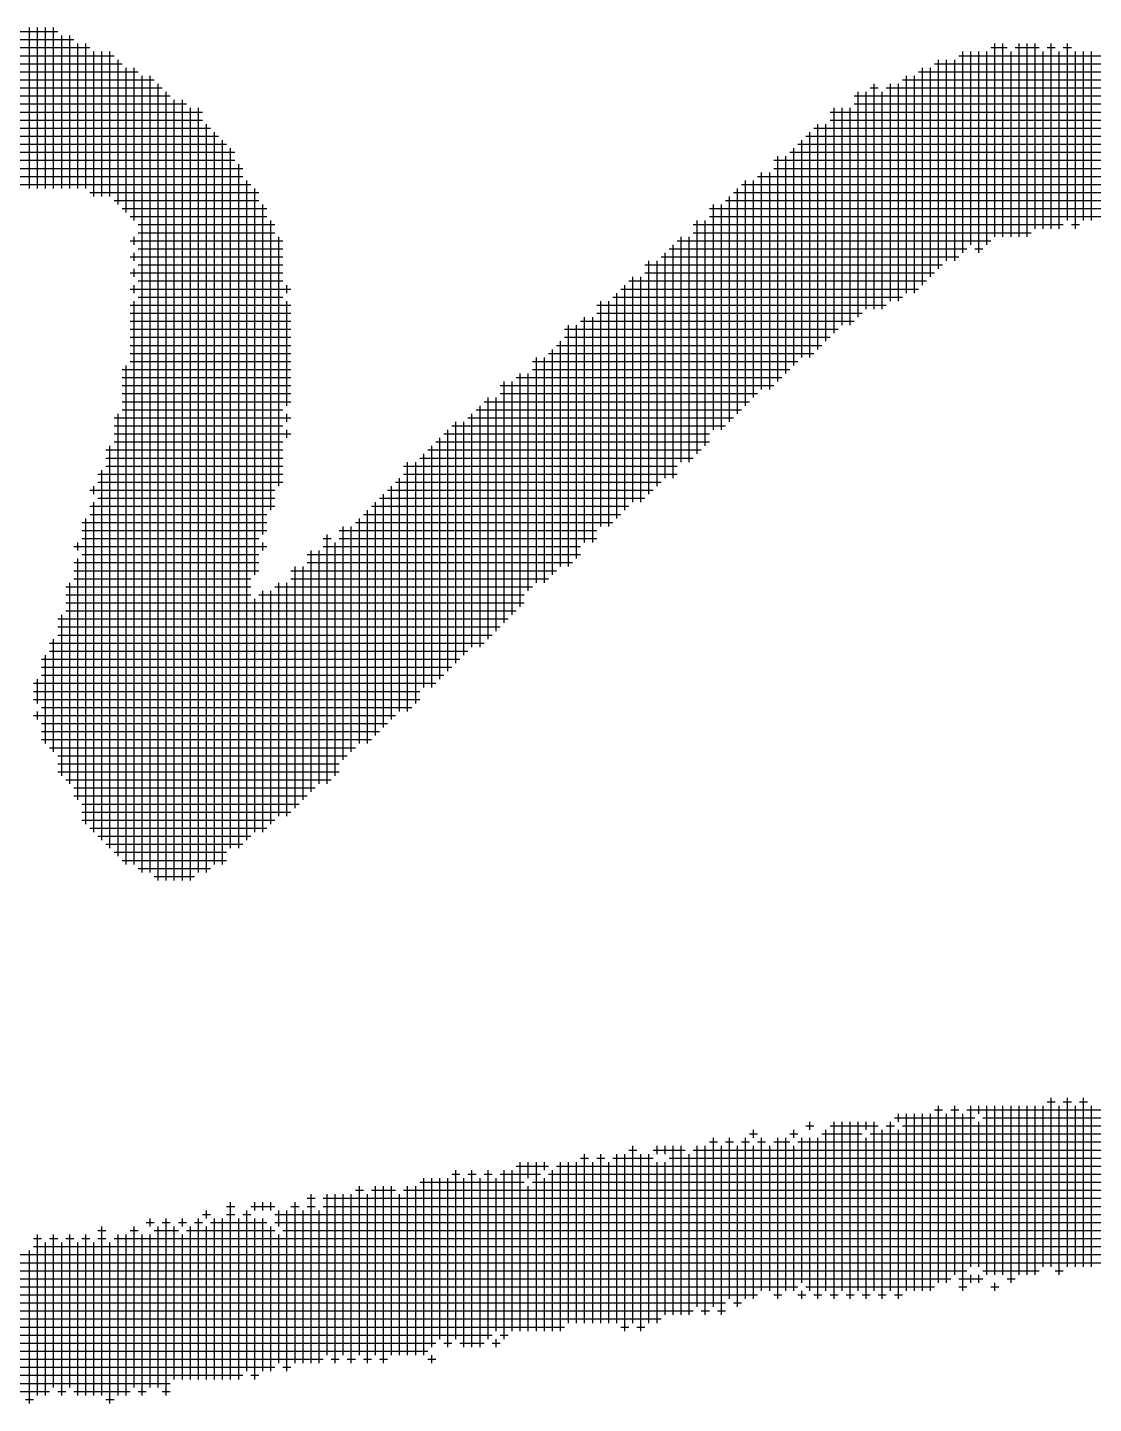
# Model space of a CAD drawing. Header units: feet. Extents: x 0 to 504600, y 0 to 356400.
# Drawn here: x 319613 to 320364, y 16818 to 17787 of the extents above; entities that cross this region are included whole.
import ezdxf

# ---------------------------------------------------------------- set-up
doc = ezdxf.new("R2010")
doc.units = ezdxf.units.FT
doc.header["$LTSCALE"] = 600
doc.header["$MEASUREMENT"] = 0
doc.layers.add('CX-COMM', color=3, linetype='CONTINUOUS')

msp = doc.modelspace()

# ---------------------------------------------------------------- linework, layer by layer
at = {"layer": 'CX-COMM'}
for p, q in [((319548.82, 17784.28, 14725.57), (319633.87, 17784.28, 14725.57)), ((319614.02, 17673.72, 14725.57), (319614.02, 17787.12, 14725.57)), ((319619.69, 17673.72, 14725.57), (319619.69, 17787.12, 14725.57)), ((319625.36, 17673.72, 14725.57), (319625.36, 17787.12, 14725.57)), ((319631.03, 17673.72, 14725.57), (319631.03, 17787.12, 14725.57)), ((319480.78, 17772.94, 14725.57), (319656.55, 17772.94, 14725.57)), ((319503.46, 17778.61, 14725.57), (319645.21, 17778.61, 14725.57)), ((319636.7, 17673.72, 14725.57), (319636.7, 17781.45, 14725.57)), ((319642.37, 17673.72, 14725.57), (319642.37, 17781.45, 14725.57)), ((319648.04, 17673.72, 14725.57), (319648.04, 17775.78, 14725.57)), ((319653.71, 17673.72, 14725.57), (319653.71, 17775.78, 14725.57)), ((320291.59, 17772.94, 14725.57), (320302.93, 17772.94, 14725.57)), ((320294.42, 17639.7, 14725.57), (320294.42, 17775.78, 14725.57)), ((320300.09, 17639.7, 14725.57), (320300.09, 17775.78, 14725.57)), ((320308.6, 17772.94, 14725.57), (320325.61, 17772.94, 14725.57)), ((320311.43, 17639.7, 14725.57), (320311.43, 17775.78, 14725.57)), ((320317.1, 17639.7, 14725.57), (320317.1, 17775.78, 14725.57)), ((320322.77, 17645.37, 14725.57), (320322.77, 17775.78, 14725.57)), ((320331.28, 17772.94, 14725.57), (320336.95, 17772.94, 14725.57)), ((320334.11, 17645.37, 14725.57), (320334.11, 17775.78, 14725.57)), ((320342.62, 17772.94, 14725.57), (320348.29, 17772.94, 14725.57)), ((320345.45, 17651.04, 14725.57), (320345.45, 17775.78, 14725.57)), ((319463.77, 17767.27, 14725.57), (319673.56, 17767.27, 14725.57)), ((319659.38, 17668.05, 14725.57), (319659.38, 17770.11, 14725.57)), ((319665.05, 17668.05, 14725.57), (319665.05, 17770.11, 14725.57)), ((319670.72, 17668.05, 14725.57), (319670.72, 17770.11, 14725.57)), ((319676.39, 17662.38, 14725.57), (319676.39, 17764.44, 14725.57)), ((320254.73, 17617.02, 14725.57), (320254.73, 17764.44, 14725.57)), ((320260.4, 17622.69, 14725.57), (320260.4, 17764.44, 14725.57)), ((320266.07, 17622.69, 14725.57), (320266.07, 17764.44, 14725.57)), ((320268.91, 17767.27, 14725.57), (320382.31, 17767.27, 14725.57)), ((320271.74, 17628.36, 14725.57), (320271.74, 17770.11, 14725.57)), ((320277.41, 17634.03, 14725.57), (320277.41, 17770.11, 14725.57)), ((320283.08, 17628.36, 14725.57), (320283.08, 17770.11, 14725.57)), ((320288.75, 17634.03, 14725.57), (320288.75, 17770.11, 14725.57)), ((320305.76, 17639.7, 14725.57), (320305.76, 17770.11, 14725.57)), ((320328.44, 17645.37, 14725.57), (320328.44, 17770.11, 14725.57)), ((320339.78, 17645.37, 14725.57), (320339.78, 17770.11, 14725.57)), ((320351.12, 17645.37, 14725.57), (320351.12, 17770.11, 14725.57)), ((320356.79, 17651.04, 14725.57), (320356.79, 17770.11, 14725.57)), ((320362.46, 17651.04, 14725.57), (320362.46, 17770.11, 14725.57)), ((319424.08, 17755.93, 14725.57), (319690.57, 17755.93, 14725.57)), ((319435.42, 17761.6, 14725.57), (319679.23, 17761.6, 14725.57)), ((319682.06, 17656.71, 14725.57), (319682.06, 17758.77, 14725.57)), ((319687.73, 17651.04, 14725.57), (319687.73, 17758.77, 14725.57)), ((319693.4, 17191.77, 14725.57), (319693.4, 17753.1, 14725.57)), ((319699.07, 17191.77, 14725.57), (319699.07, 17753.1, 14725.57)), ((320232.05, 17600.01, 14725.57), (320232.05, 17753.1, 14725.57)), ((320237.72, 17600.01, 14725.57), (320237.72, 17753.1, 14725.57)), ((320240.56, 17755.93, 14725.57), (320404.99, 17755.93, 14725.57)), ((320243.39, 17605.68, 14725.57), (320243.39, 17758.77, 14725.57)), ((320249.06, 17611.35, 14725.57), (320249.06, 17758.77, 14725.57)), ((320251.9, 17761.6, 14725.57), (320393.65, 17761.6, 14725.57)), ((319401.4, 17744.59, 14725.57), (319707.58, 17744.59, 14725.57)), ((319412.74, 17750.26, 14725.57), (319701.91, 17750.26, 14725.57)), ((319704.74, 17186.1, 14725.57), (319704.74, 17747.43, 14725.57)), ((320206.54, 17744.59, 14725.57), (320212.21, 17744.59, 14725.57)), ((320209.37, 17588.67, 14725.57), (320209.37, 17747.43, 14725.57)), ((320217.88, 17744.59, 14725.57), (320433.34, 17744.59, 14725.57)), ((320220.71, 17594.34, 14725.57), (320220.71, 17747.43, 14725.57)), ((320226.38, 17594.34, 14725.57), (320226.38, 17747.43, 14725.57)), ((320229.22, 17750.26, 14725.57), (320422, 17750.26, 14725.57)), ((319390.06, 17738.92, 14725.57), (319713.25, 17738.92, 14725.57)), ((319710.41, 17186.1, 14725.57), (319710.41, 17741.76, 14725.57)), ((319716.08, 17186.1, 14725.57), (319716.08, 17736.09, 14725.57)), ((319721.75, 17186.1, 14725.57), (319721.75, 17736.09, 14725.57)), ((320195.2, 17738.92, 14725.57), (320439.01, 17738.92, 14725.57)), ((320198.03, 17583, 14725.57), (320198.03, 17741.76, 14725.57)), ((320203.7, 17588.67, 14725.57), (320203.7, 17741.76, 14725.57)), ((320215.04, 17588.67, 14725.57), (320215.04, 17741.76, 14725.57)), ((319367.38, 17727.58, 14725.57), (319735.93, 17727.58, 14725.57)), ((319378.72, 17733.25, 14725.57), (319724.59, 17733.25, 14725.57)), ((319727.42, 17186.1, 14725.57), (319727.42, 17730.42, 14725.57)), ((319733.09, 17191.77, 14725.57), (319733.09, 17730.42, 14725.57)), ((320178.19, 17727.58, 14725.57), (320461.69, 17727.58, 14725.57)), ((320181.02, 17571.66, 14725.57), (320181.02, 17730.42, 14725.57)), ((320186.69, 17577.33, 14725.57), (320186.69, 17730.42, 14725.57)), ((320192.36, 17577.33, 14725.57), (320192.36, 17730.42, 14725.57)), ((320195.2, 17733.25, 14725.57), (320450.35, 17733.25, 14725.57)), ((319344.7, 17716.24, 14725.57), (319741.6, 17716.24, 14725.57)), ((319356.04, 17721.91, 14725.57), (319735.93, 17721.91, 14725.57)), ((319738.76, 17191.77, 14725.57), (319738.76, 17719.08, 14725.57)), ((320166.85, 17716.24, 14725.57), (320473.03, 17716.24, 14725.57)), ((320169.68, 17560.32, 14725.57), (320169.68, 17719.08, 14725.57)), ((320175.35, 17565.99, 14725.57), (320175.35, 17719.08, 14725.57)), ((320178.19, 17721.91, 14725.57), (320461.69, 17721.91, 14725.57)), ((319327.69, 17704.9, 14725.57), (319752.94, 17704.9, 14725.57)), ((319333.36, 17710.57, 14725.57), (319747.27, 17710.57, 14725.57)), ((319744.43, 17197.44, 14725.57), (319744.43, 17713.41, 14725.57)), ((319750.1, 17197.44, 14725.57), (319750.1, 17707.74, 14725.57)), ((320155.51, 17704.9, 14725.57), (320484.37, 17704.9, 14725.57)), ((320158.34, 17554.65, 14725.57), (320158.34, 17707.74, 14725.57)), ((320161.18, 17710.57, 14725.57), (320478.7, 17710.57, 14725.57)), ((320164.01, 17554.65, 14725.57), (320164.01, 17713.41, 14725.57)), ((319310.68, 17699.23, 14725.57), (319758.61, 17699.23, 14725.57)), ((319755.77, 17208.78, 14725.57), (319755.77, 17702.07, 14725.57)), ((320141.33, 17537.64, 14725.57), (320141.33, 17696.4, 14725.57)), ((320147, 17543.31, 14725.57), (320147, 17696.4, 14725.57)), ((320149.84, 17699.23, 14725.57), (320490.04, 17699.23, 14725.57)), ((320152.67, 17548.98, 14725.57), (320152.67, 17702.07, 14725.57)), ((319288, 17687.89, 14725.57), (319764.28, 17687.89, 14725.57)), ((319305.01, 17693.56, 14725.57), (319758.61, 17693.56, 14725.57)), ((319761.44, 17208.78, 14725.57), (319761.44, 17690.73, 14725.57)), ((320129.99, 17531.97, 14725.57), (320129.99, 17685.06, 14725.57)), ((320135.66, 17531.97, 14725.57), (320135.66, 17685.06, 14725.57)), ((320138.5, 17693.56, 14725.57), (320495.71, 17693.56, 14725.57)), ((320138.5, 17687.89, 14725.57), (320495.71, 17687.89, 14725.57)), ((319265.32, 17676.55, 14725.57), (319769.95, 17676.55, 14725.57)), ((319276.66, 17682.22, 14725.57), (319764.28, 17682.22, 14725.57)), ((319767.11, 17214.45, 14725.57), (319767.11, 17679.39, 14725.57)), ((320115.82, 17676.55, 14725.57), (320507.05, 17676.55, 14725.57)), ((320118.65, 17520.63, 14725.57), (320118.65, 17679.39, 14725.57)), ((320124.32, 17526.3, 14725.57), (320124.32, 17679.39, 14725.57)), ((320127.16, 17682.22, 14725.57), (320507.05, 17682.22, 14725.57)), ((319656.55, 17670.88, 14725.57), (319775.62, 17670.88, 14725.57)), ((319772.78, 17401.56, 14725.57), (319772.78, 17673.72, 14725.57)), ((320107.31, 17509.29, 14725.57), (320107.31, 17668.05, 14725.57)), ((320110.15, 17670.88, 14725.57), (320512.72, 17670.88, 14725.57)), ((320112.98, 17514.96, 14725.57), (320112.98, 17673.72, 14725.57)), ((319673.56, 17665.21, 14725.57), (319775.62, 17665.21, 14725.57)), ((319679.23, 17659.54, 14725.57), (319781.29, 17659.54, 14725.57)), ((319778.45, 17429.91, 14725.57), (319778.45, 17662.38, 14725.57)), ((320093.14, 17659.54, 14725.57), (320518.39, 17659.54, 14725.57)), ((320095.97, 17503.62, 14725.57), (320095.97, 17662.38, 14725.57)), ((320101.64, 17503.62, 14725.57), (320101.64, 17662.38, 14725.57)), ((320104.48, 17665.21, 14725.57), (320518.39, 17665.21, 14725.57)), ((319684.9, 17653.87, 14725.57), (319781.29, 17653.87, 14725.57)), ((319690.57, 17648.2, 14725.57), (319786.96, 17648.2, 14725.57)), ((319784.12, 17446.92, 14725.57), (319784.12, 17651.04, 14725.57)), ((320081.8, 17648.2, 14725.57), (320342.62, 17648.2, 14725.57)), ((320084.63, 17486.61, 14725.57), (320084.63, 17651.04, 14725.57)), ((320090.3, 17492.28, 14725.57), (320090.3, 17651.04, 14725.57)), ((320093.14, 17653.87, 14725.57), (320524.06, 17653.87, 14725.57)), ((320348.29, 17648.2, 14725.57), (320353.96, 17648.2, 14725.57)), ((319684.9, 17636.86, 14725.57), (319792.63, 17636.86, 14725.57)), ((319687.73, 17634.03, 14725.57), (319687.73, 17639.7, 14725.57)), ((319690.57, 17642.53, 14725.57), (319786.96, 17642.53, 14725.57)), ((319789.79, 17463.93, 14725.57), (319789.79, 17639.7, 14725.57)), ((320070.46, 17636.86, 14725.57), (320291.59, 17636.86, 14725.57)), ((320073.29, 17480.94, 14725.57), (320073.29, 17639.7, 14725.57)), ((320078.96, 17480.94, 14725.57), (320078.96, 17639.7, 14725.57)), ((320081.8, 17642.53, 14725.57), (320319.94, 17642.53, 14725.57)), ((319687.73, 17622.69, 14725.57), (319687.73, 17628.36, 14725.57)), ((319690.57, 17631.19, 14725.57), (319792.63, 17631.19, 14725.57)), ((320061.95, 17469.6, 14725.57), (320061.95, 17628.36, 14725.57)), ((320064.79, 17631.19, 14725.57), (320274.58, 17631.19, 14725.57)), ((320067.62, 17469.6, 14725.57), (320067.62, 17634.03, 14725.57)), ((320280.25, 17631.19, 14725.57), (320285.92, 17631.19, 14725.57)), ((319684.9, 17625.52, 14725.57), (319792.63, 17625.52, 14725.57)), ((319690.57, 17619.85, 14725.57), (319792.63, 17619.85, 14725.57)), ((320047.78, 17619.85, 14725.57), (320257.57, 17619.85, 14725.57)), ((320050.61, 17458.26, 14725.57), (320050.61, 17622.69, 14725.57)), ((320056.28, 17463.93, 14725.57), (320056.28, 17622.69, 14725.57)), ((320059.12, 17625.52, 14725.57), (320268.91, 17625.52, 14725.57)), ((319684.9, 17614.18, 14725.57), (319792.63, 17614.18, 14725.57)), ((319687.73, 17611.35, 14725.57), (319687.73, 17617.02, 14725.57)), ((319690.57, 17608.51, 14725.57), (319792.63, 17608.51, 14725.57)), ((320036.44, 17608.51, 14725.57), (320246.23, 17608.51, 14725.57)), ((320039.27, 17452.59, 14725.57), (320039.27, 17611.35, 14725.57)), ((320044.94, 17452.59, 14725.57), (320044.94, 17611.35, 14725.57)), ((320047.78, 17614.18, 14725.57), (320251.9, 17614.18, 14725.57)), ((319684.9, 17602.84, 14725.57), (319798.3, 17602.84, 14725.57)), ((319687.73, 17600.01, 14725.57), (319687.73, 17605.68, 14725.57)), ((319795.46, 17600.01, 14725.57), (319795.46, 17605.68, 14725.57)), ((320027.93, 17441.25, 14725.57), (320027.93, 17600.01, 14725.57)), ((320030.77, 17602.84, 14725.57), (320240.56, 17602.84, 14725.57)), ((320033.6, 17446.92, 14725.57), (320033.6, 17605.68, 14725.57)), ((319684.9, 17591.5, 14725.57), (319798.3, 17591.5, 14725.57)), ((319687.73, 17197.44, 14725.57), (319687.73, 17594.34, 14725.57)), ((319690.57, 17597.17, 14725.57), (319792.63, 17597.17, 14725.57)), ((319795.46, 17520.63, 14725.57), (319795.46, 17594.34, 14725.57)), ((320013.76, 17591.5, 14725.57), (320217.88, 17591.5, 14725.57)), ((320016.59, 17435.58, 14725.57), (320016.59, 17594.34, 14725.57)), ((320022.26, 17435.58, 14725.57), (320022.26, 17594.34, 14725.57)), ((320025.1, 17597.17, 14725.57), (320229.22, 17597.17, 14725.57)), ((319684.9, 17585.83, 14725.57), (319798.3, 17585.83, 14725.57)), ((319684.9, 17580.16, 14725.57), (319798.3, 17580.16, 14725.57)), ((320002.42, 17580.16, 14725.57), (320195.2, 17580.16, 14725.57)), ((320005.25, 17424.24, 14725.57), (320005.25, 17583, 14725.57)), ((320010.92, 17424.24, 14725.57), (320010.92, 17583, 14725.57)), ((320013.76, 17585.83, 14725.57), (320200.87, 17585.83, 14725.57)), ((319684.9, 17574.49, 14725.57), (319798.3, 17574.49, 14725.57)), ((319684.9, 17568.82, 14725.57), (319798.3, 17568.82, 14725.57)), ((319991.08, 17574.49, 14725.57), (320183.86, 17574.49, 14725.57)), ((319991.08, 17568.82, 14725.57), (320178.19, 17568.82, 14725.57)), ((319993.91, 17407.23, 14725.57), (319993.91, 17577.33, 14725.57)), ((319999.58, 17412.9, 14725.57), (319999.58, 17577.33, 14725.57)), ((319684.9, 17563.15, 14725.57), (319798.3, 17563.15, 14725.57)), ((319982.57, 17401.56, 14725.57), (319982.57, 17560.32, 14725.57)), ((319985.41, 17563.15, 14725.57), (320172.52, 17563.15, 14725.57)), ((319988.24, 17407.23, 14725.57), (319988.24, 17565.99, 14725.57)), ((319684.9, 17557.48, 14725.57), (319798.3, 17557.48, 14725.57)), ((319684.9, 17551.81, 14725.57), (319798.3, 17551.81, 14725.57)), ((319968.4, 17551.81, 14725.57), (320155.51, 17551.81, 14725.57)), ((319971.23, 17395.89, 14725.57), (319971.23, 17554.65, 14725.57)), ((319976.9, 17395.89, 14725.57), (319976.9, 17554.65, 14725.57)), ((319979.74, 17557.48, 14725.57), (320166.85, 17557.48, 14725.57)), ((319679.23, 17546.14, 14725.57), (319798.3, 17546.14, 14725.57)), ((319679.23, 17540.47, 14725.57), (319798.3, 17540.47, 14725.57)), ((319682.06, 17197.44, 14725.57), (319682.06, 17548.98, 14725.57)), ((319957.06, 17540.47, 14725.57), (320144.17, 17540.47, 14725.57)), ((319959.89, 17378.88, 14725.57), (319959.89, 17543.31, 14725.57)), ((319965.56, 17390.22, 14725.57), (319965.56, 17543.31, 14725.57)), ((319968.4, 17546.14, 14725.57), (320149.84, 17546.14, 14725.57)), ((319679.23, 17534.8, 14725.57), (319798.3, 17534.8, 14725.57)), ((319945.72, 17534.8, 14725.57), (320138.5, 17534.8, 14725.57)), ((319948.55, 17367.54, 14725.57), (319948.55, 17537.64, 14725.57)), ((319954.22, 17373.21, 14725.57), (319954.22, 17537.64, 14725.57)), ((319679.23, 17529.13, 14725.57), (319798.3, 17529.13, 14725.57)), ((319679.23, 17523.46, 14725.57), (319798.3, 17523.46, 14725.57)), ((319931.54, 17350.53, 14725.57), (319931.54, 17520.63, 14725.57)), ((319934.38, 17523.46, 14725.57), (320121.49, 17523.46, 14725.57)), ((319937.21, 17356.2, 14725.57), (319937.21, 17526.3, 14725.57)), ((319942.88, 17361.87, 14725.57), (319942.88, 17526.3, 14725.57)), ((319945.72, 17529.13, 14725.57), (320127.16, 17529.13, 14725.57)), ((319673.56, 17512.12, 14725.57), (319798.3, 17512.12, 14725.57)), ((319676.39, 17203.11, 14725.57), (319676.39, 17514.96, 14725.57)), ((319679.23, 17517.79, 14725.57), (319792.63, 17517.79, 14725.57)), ((319795.46, 17509.29, 14725.57), (319795.46, 17514.96, 14725.57)), ((319923.04, 17512.12, 14725.57), (320110.15, 17512.12, 14725.57)), ((319925.87, 17350.53, 14725.57), (319925.87, 17514.96, 14725.57)), ((319928.71, 17517.79, 14725.57), (320115.82, 17517.79, 14725.57)), ((319673.56, 17506.45, 14725.57), (319792.63, 17506.45, 14725.57)), ((319673.56, 17500.78, 14725.57), (319798.3, 17500.78, 14725.57)), ((319795.46, 17497.95, 14725.57), (319795.46, 17503.62, 14725.57)), ((319906.03, 17500.78, 14725.57), (320093.14, 17500.78, 14725.57)), ((319908.86, 17333.52, 14725.57), (319908.86, 17503.62, 14725.57)), ((319911.7, 17506.45, 14725.57), (320104.48, 17506.45, 14725.57)), ((319914.53, 17339.19, 14725.57), (319914.53, 17509.29, 14725.57)), ((319920.2, 17344.86, 14725.57), (319920.2, 17509.29, 14725.57)), ((319670.72, 17208.78, 14725.57), (319670.72, 17492.28, 14725.57)), ((319673.56, 17495.11, 14725.57), (319792.63, 17495.11, 14725.57)), ((319897.52, 17322.18, 14725.57), (319897.52, 17492.28, 14725.57)), ((319900.36, 17495.11, 14725.57), (320093.14, 17495.11, 14725.57)), ((319903.19, 17327.85, 14725.57), (319903.19, 17497.95, 14725.57)), ((319667.89, 17489.44, 14725.57), (319792.63, 17489.44, 14725.57)), ((319667.89, 17483.77, 14725.57), (319792.63, 17483.77, 14725.57)), ((319889.02, 17483.77, 14725.57), (320081.8, 17483.77, 14725.57)), ((319891.85, 17322.18, 14725.57), (319891.85, 17486.61, 14725.57)), ((319894.69, 17489.44, 14725.57), (320087.47, 17489.44, 14725.57)), ((319662.22, 17472.43, 14725.57), (319792.63, 17472.43, 14725.57)), ((319665.05, 17214.45, 14725.57), (319665.05, 17475.27, 14725.57)), ((319667.89, 17478.1, 14725.57), (319792.63, 17478.1, 14725.57)), ((319877.68, 17478.1, 14725.57), (320070.46, 17478.1, 14725.57)), ((319877.68, 17472.43, 14725.57), (320070.46, 17472.43, 14725.57)), ((319880.51, 17305.17, 14725.57), (319880.51, 17480.94, 14725.57)), ((319886.18, 17310.84, 14725.57), (319886.18, 17480.94, 14725.57)), ((319659.38, 17458.26, 14725.57), (319659.38, 17463.93, 14725.57)), ((319662.22, 17466.76, 14725.57), (319792.63, 17466.76, 14725.57)), ((319869.17, 17299.5, 14725.57), (319869.17, 17463.93, 14725.57)), ((319872.01, 17466.76, 14725.57), (320059.12, 17466.76, 14725.57)), ((319874.84, 17305.17, 14725.57), (319874.84, 17469.6, 14725.57)), ((319656.55, 17461.09, 14725.57), (319786.96, 17461.09, 14725.57)), ((319659.38, 17220.12, 14725.57), (319659.38, 17452.59, 14725.57)), ((319662.22, 17455.42, 14725.57), (319786.96, 17455.42, 14725.57)), ((319857.83, 17288.16, 14725.57), (319857.83, 17452.59, 14725.57)), ((319860.67, 17455.42, 14725.57), (320047.78, 17455.42, 14725.57)), ((319863.5, 17293.83, 14725.57), (319863.5, 17458.26, 14725.57)), ((319866.34, 17461.09, 14725.57), (320053.45, 17461.09, 14725.57)), ((319656.55, 17449.75, 14725.57), (319786.96, 17449.75, 14725.57)), ((319656.55, 17444.08, 14725.57), (319781.29, 17444.08, 14725.57)), ((319849.33, 17444.08, 14725.57), (320030.77, 17444.08, 14725.57)), ((319852.16, 17282.49, 14725.57), (319852.16, 17446.92, 14725.57)), ((319855, 17449.75, 14725.57), (320036.44, 17449.75, 14725.57)), ((319650.88, 17438.41, 14725.57), (319781.29, 17438.41, 14725.57)), ((319653.71, 17225.79, 14725.57), (319653.71, 17441.25, 14725.57)), ((319835.15, 17271.15, 14725.57), (319835.15, 17435.58, 14725.57)), ((319840.82, 17276.82, 14725.57), (319840.82, 17435.58, 14725.57)), ((319843.66, 17438.41, 14725.57), (320025.1, 17438.41, 14725.57)), ((319846.49, 17282.49, 14725.57), (319846.49, 17441.25, 14725.57)), ((319648.04, 17418.57, 14725.57), (319648.04, 17424.24, 14725.57)), ((319650.88, 17432.74, 14725.57), (319781.29, 17432.74, 14725.57)), ((319650.88, 17427.07, 14725.57), (319775.62, 17427.07, 14725.57)), ((319778.45, 17418.57, 14725.57), (319778.45, 17424.24, 14725.57)), ((319820.98, 17427.07, 14725.57), (319826.65, 17427.07, 14725.57)), ((319823.81, 17254.14, 14725.57), (319823.81, 17429.91, 14725.57)), ((319829.48, 17259.81, 14725.57), (319829.48, 17424.24, 14725.57)), ((319832.32, 17432.74, 14725.57), (320013.76, 17432.74, 14725.57)), ((319832.32, 17427.07, 14725.57), (320013.76, 17427.07, 14725.57)), ((319645.21, 17421.4, 14725.57), (319781.29, 17421.4, 14725.57)), ((319650.88, 17415.73, 14725.57), (319775.62, 17415.73, 14725.57)), ((319809.64, 17415.73, 14725.57), (320002.42, 17415.73, 14725.57)), ((319812.47, 17248.47, 14725.57), (319812.47, 17418.57, 14725.57)), ((319818.14, 17254.14, 14725.57), (319818.14, 17418.57, 14725.57)), ((319820.98, 17421.4, 14725.57), (320002.42, 17421.4, 14725.57)), ((319645.21, 17410.06, 14725.57), (319775.62, 17410.06, 14725.57)), ((319645.21, 17404.39, 14725.57), (319775.62, 17404.39, 14725.57)), ((319648.04, 17242.8, 14725.57), (319648.04, 17412.9, 14725.57)), ((319798.3, 17404.39, 14725.57), (319985.41, 17404.39, 14725.57)), ((319801.13, 17237.13, 14725.57), (319801.13, 17407.23, 14725.57)), ((319806.8, 17242.8, 14725.57), (319806.8, 17407.23, 14725.57)), ((319809.64, 17410.06, 14725.57), (319996.75, 17410.06, 14725.57)), ((319642.37, 17254.14, 14725.57), (319642.37, 17395.89, 14725.57)), ((319645.21, 17398.72, 14725.57), (319769.95, 17398.72, 14725.57)), ((319789.79, 17231.46, 14725.57), (319789.79, 17395.89, 14725.57)), ((319795.46, 17231.46, 14725.57), (319795.46, 17395.89, 14725.57)), ((319798.3, 17398.72, 14725.57), (319979.74, 17398.72, 14725.57)), ((319639.54, 17393.05, 14725.57), (319769.95, 17393.05, 14725.57)), ((319639.54, 17387.38, 14725.57), (319769.95, 17387.38, 14725.57)), ((319772.78, 17220.12, 14725.57), (319772.78, 17384.55, 14725.57)), ((319775.62, 17387.38, 14725.57), (319962.73, 17387.38, 14725.57)), ((319778.45, 17220.12, 14725.57), (319778.45, 17390.22, 14725.57)), ((319784.12, 17225.79, 14725.57), (319784.12, 17390.22, 14725.57)), ((319786.96, 17393.05, 14725.57), (319968.4, 17393.05, 14725.57)), ((319639.54, 17381.71, 14725.57), (319962.73, 17381.71, 14725.57)), ((319639.54, 17376.04, 14725.57), (319957.06, 17376.04, 14725.57)), ((319633.87, 17370.37, 14725.57), (319951.39, 17370.37, 14725.57)), ((319636.7, 17259.81, 14725.57), (319636.7, 17373.21, 14725.57)), ((319631.03, 17276.82, 14725.57), (319631.03, 17356.2, 14725.57)), ((319633.87, 17364.7, 14725.57), (319945.72, 17364.7, 14725.57)), ((319633.87, 17359.03, 14725.57), (319940.05, 17359.03, 14725.57)), ((319628.2, 17353.36, 14725.57), (319934.38, 17353.36, 14725.57)), ((319628.2, 17347.69, 14725.57), (319923.04, 17347.69, 14725.57)), ((319622.53, 17342.02, 14725.57), (319917.37, 17342.02, 14725.57)), ((319622.53, 17336.35, 14725.57), (319911.7, 17336.35, 14725.57)), ((319625.36, 17282.49, 14725.57), (319625.36, 17344.86, 14725.57)), ((319619.69, 17310.84, 14725.57), (319619.69, 17327.85, 14725.57)), ((319622.53, 17330.68, 14725.57), (319906.03, 17330.68, 14725.57)), ((319616.86, 17325.01, 14725.57), (319900.36, 17325.01, 14725.57)), ((319616.86, 17319.34, 14725.57), (319889.02, 17319.34, 14725.57)), ((319616.86, 17313.67, 14725.57), (319889.02, 17313.67, 14725.57)), ((319622.53, 17308, 14725.57), (319883.35, 17308, 14725.57)), ((319616.86, 17302.33, 14725.57), (319872.01, 17302.33, 14725.57)), ((319619.69, 17299.5, 14725.57), (319619.69, 17305.17, 14725.57)), ((319622.53, 17296.66, 14725.57), (319866.34, 17296.66, 14725.57)), ((319622.53, 17290.99, 14725.57), (319860.67, 17290.99, 14725.57)), ((319622.53, 17285.32, 14725.57), (319855, 17285.32, 14725.57)), ((319628.2, 17279.65, 14725.57), (319843.66, 17279.65, 14725.57)), ((319633.87, 17273.98, 14725.57), (319837.99, 17273.98, 14725.57)), ((319633.87, 17268.31, 14725.57), (319832.32, 17268.31, 14725.57)), ((319633.87, 17262.64, 14725.57), (319832.32, 17262.64, 14725.57)), ((319639.54, 17256.97, 14725.57), (319826.65, 17256.97, 14725.57)), ((319645.21, 17251.3, 14725.57), (319815.31, 17251.3, 14725.57)), ((319645.21, 17245.63, 14725.57), (319809.64, 17245.63, 14725.57)), ((319650.88, 17239.96, 14725.57), (319803.97, 17239.96, 14725.57)), ((319650.88, 17234.29, 14725.57), (319798.3, 17234.29, 14725.57)), ((319650.88, 17228.62, 14725.57), (319786.96, 17228.62, 14725.57)), ((319656.55, 17222.95, 14725.57), (319781.29, 17222.95, 14725.57)), ((319662.22, 17217.28, 14725.57), (319769.95, 17217.28, 14725.57)), ((319667.89, 17211.61, 14725.57), (319764.28, 17211.61, 14725.57)), ((319673.56, 17205.94, 14725.57), (319752.94, 17205.94, 14725.57)), ((319679.23, 17200.27, 14725.57), (319752.94, 17200.27, 14725.57)), ((319690.57, 17194.6, 14725.57), (319741.6, 17194.6, 14725.57)), ((319701.91, 17188.93, 14725.57), (319730.26, 17188.93, 14725.57)), ((320254.73, 16902.6, 14725.57), (320254.73, 17027.34, 14725.57)), ((320266.07, 16908.27, 14725.57), (320266.07, 17027.34, 14725.57)), ((320277.41, 16913.94, 14725.57), (320277.41, 17027.34, 14725.57)), ((320283.08, 17021.67, 14725.57), (320283.08, 17027.34, 14725.57)), ((320288.75, 16908.27, 14725.57), (320288.75, 17027.34, 14725.57)), ((320294.42, 16908.27, 14725.57), (320294.42, 17027.34, 14725.57)), ((320300.09, 16908.27, 14725.57), (320300.09, 17027.34, 14725.57)), ((320305.76, 16902.6, 14725.57), (320305.76, 17027.34, 14725.57)), ((320311.43, 16908.27, 14725.57), (320311.43, 17027.34, 14725.57)), ((320317.1, 16908.27, 14725.57), (320317.1, 17027.34, 14725.57)), ((320322.77, 16908.27, 14725.57), (320322.77, 17027.34, 14725.57)), ((320328.44, 16913.94, 14725.57), (320328.44, 17027.34, 14725.57)), ((320331.28, 17030.17, 14725.57), (320336.95, 17030.17, 14725.57)), ((320334.11, 16913.94, 14725.57), (320334.11, 17033.01, 14725.57)), ((320339.78, 16908.27, 14725.57), (320339.78, 17027.34, 14725.57)), ((320342.62, 17030.17, 14725.57), (320348.29, 17030.17, 14725.57)), ((320345.45, 16913.94, 14725.57), (320345.45, 17033.01, 14725.57)), ((320351.12, 16913.94, 14725.57), (320351.12, 17027.34, 14725.57)), ((320353.96, 17030.17, 14725.57), (320359.63, 17030.17, 14725.57)), ((320356.79, 16913.94, 14725.57), (320356.79, 17033.01, 14725.57)), ((320362.46, 16913.94, 14725.57), (320362.46, 17027.34, 14725.57)), ((320164.01, 17010.33, 14725.57), (320164.01, 17016, 14725.57)), ((320181.02, 16891.26, 14725.57), (320181.02, 17016, 14725.57)), ((320186.69, 16896.93, 14725.57), (320186.69, 17016, 14725.57)), ((320192.36, 16891.26, 14725.57), (320192.36, 17016, 14725.57)), ((320198.03, 16896.93, 14725.57), (320198.03, 17016, 14725.57)), ((320203.7, 17010.33, 14725.57), (320203.7, 17016, 14725.57)), ((320209.37, 16896.93, 14725.57), (320209.37, 17016, 14725.57)), ((320220.71, 16896.93, 14725.57), (320220.71, 17016, 14725.57)), ((320223.55, 17018.83, 14725.57), (320280.25, 17018.83, 14725.57)), ((320226.38, 17016, 14725.57), (320226.38, 17021.67, 14725.57)), ((320232.05, 16896.93, 14725.57), (320232.05, 17021.67, 14725.57)), ((320237.72, 16896.93, 14725.57), (320237.72, 17021.67, 14725.57)), ((320243.39, 16896.93, 14725.57), (320243.39, 17021.67, 14725.57)), ((320249.06, 16896.93, 14725.57), (320249.06, 17021.67, 14725.57)), ((320251.9, 17024.5, 14725.57), (320257.57, 17024.5, 14725.57)), ((320260.4, 16902.6, 14725.57), (320260.4, 17021.67, 14725.57)), ((320263.24, 17024.5, 14725.57), (320268.91, 17024.5, 14725.57)), ((320271.74, 16896.93, 14725.57), (320271.74, 17021.67, 14725.57)), ((320274.58, 17024.5, 14725.57), (321170.44, 17024.5, 14725.57)), ((320283.08, 16913.94, 14725.57), (320283.08, 17016, 14725.57)), ((320285.92, 17018.83, 14725.57), (321091.06, 17018.83, 14725.57)), ((320121.49, 17007.49, 14725.57), (320127.16, 17007.49, 14725.57)), ((320124.32, 17004.66, 14725.57), (320124.32, 17010.33, 14725.57)), ((320149.84, 17007.49, 14725.57), (320155.51, 17007.49, 14725.57)), ((320152.67, 17004.66, 14725.57), (320152.67, 17010.33, 14725.57)), ((320161.18, 17013.16, 14725.57), (320166.85, 17013.16, 14725.57)), ((320172.52, 17007.49, 14725.57), (320200.87, 17007.49, 14725.57)), ((320175.35, 16896.93, 14725.57), (320175.35, 17010.33, 14725.57)), ((320178.19, 17013.16, 14725.57), (320212.21, 17013.16, 14725.57)), ((320206.54, 17007.49, 14725.57), (321034.36, 17007.49, 14725.57)), ((320215.04, 16891.26, 14725.57), (320215.04, 17010.33, 14725.57)), ((320217.88, 17013.16, 14725.57), (320223.55, 17013.16, 14725.57)), ((320226.38, 16891.26, 14725.57), (320226.38, 17010.33, 14725.57)), ((320229.22, 17013.16, 14725.57), (321057.04, 17013.16, 14725.57)), ((320039.27, 16874.25, 14725.57), (320039.27, 16998.99, 14725.57)), ((320056.28, 16993.32, 14725.57), (320056.28, 16998.99, 14725.57)), ((320061.95, 16993.32, 14725.57), (320061.95, 16998.99, 14725.57)), ((320067.62, 16879.92, 14725.57), (320067.62, 16998.99, 14725.57)), ((320073.29, 16879.92, 14725.57), (320073.29, 16998.99, 14725.57)), ((320084.63, 16885.59, 14725.57), (320084.63, 16998.99, 14725.57)), ((320090.3, 16879.92, 14725.57), (320090.3, 16998.99, 14725.57)), ((320093.14, 17001.82, 14725.57), (320098.81, 17001.82, 14725.57)), ((320095.97, 16885.59, 14725.57), (320095.97, 17004.66, 14725.57)), ((320101.64, 16879.92, 14725.57), (320101.64, 16998.99, 14725.57)), ((320104.48, 17001.82, 14725.57), (320110.15, 17001.82, 14725.57)), ((320107.31, 16891.26, 14725.57), (320107.31, 17004.66, 14725.57)), ((320112.98, 16885.59, 14725.57), (320112.98, 16998.99, 14725.57)), ((320115.82, 17001.82, 14725.57), (320121.49, 17001.82, 14725.57)), ((320118.65, 16891.26, 14725.57), (320118.65, 17004.66, 14725.57)), ((320124.32, 16891.26, 14725.57), (320124.32, 16998.99, 14725.57)), ((320127.16, 17001.82, 14725.57), (320132.83, 17001.82, 14725.57)), ((320129.99, 16896.93, 14725.57), (320129.99, 17004.66, 14725.57)), ((320135.66, 16896.93, 14725.57), (320135.66, 16998.99, 14725.57)), ((320138.5, 17001.82, 14725.57), (320149.84, 17001.82, 14725.57)), ((320141.33, 16891.26, 14725.57), (320141.33, 17004.66, 14725.57)), ((320147, 16896.93, 14725.57), (320147, 17004.66, 14725.57)), ((320152.67, 16896.93, 14725.57), (320152.67, 16998.99, 14725.57)), ((320155.51, 17001.82, 14725.57), (320937.97, 17001.82, 14725.57)), ((320158.34, 16902.6, 14725.57), (320158.34, 17004.66, 14725.57)), ((320164.01, 16896.93, 14725.57), (320164.01, 17004.66, 14725.57)), ((320169.68, 16891.26, 14725.57), (320169.68, 17004.66, 14725.57)), ((320203.7, 16891.26, 14725.57), (320203.7, 17004.66, 14725.57)), ((319959.89, 16868.58, 14725.57), (319959.89, 16987.65, 14725.57)), ((319965.56, 16976.31, 14725.57), (319965.56, 16987.65, 14725.57)), ((319971.23, 16868.58, 14725.57), (319971.23, 16987.65, 14725.57)), ((319976.9, 16981.98, 14725.57), (319976.9, 16987.65, 14725.57)), ((319988.24, 16868.58, 14725.57), (319988.24, 16987.65, 14725.57)), ((319993.91, 16874.25, 14725.57), (319993.91, 16987.65, 14725.57)), ((319999.58, 16874.25, 14725.57), (319999.58, 16987.65, 14725.57)), ((320002.42, 16990.48, 14725.57), (320008.09, 16990.48, 14725.57)), ((320005.25, 16874.25, 14725.57), (320005.25, 16993.32, 14725.57)), ((320010.92, 16874.25, 14725.57), (320010.92, 16987.65, 14725.57)), ((320013.76, 16990.48, 14725.57), (320019.43, 16990.48, 14725.57)), ((320016.59, 16874.25, 14725.57), (320016.59, 16993.32, 14725.57)), ((320022.26, 16874.25, 14725.57), (320022.26, 16987.65, 14725.57)), ((320025.1, 16990.48, 14725.57), (320053.45, 16990.48, 14725.57)), ((320027.93, 16874.25, 14725.57), (320027.93, 16993.32, 14725.57)), ((320033.6, 16868.58, 14725.57), (320033.6, 16993.32, 14725.57)), ((320036.44, 16996.15, 14725.57), (320042.11, 16996.15, 14725.57)), ((320044.94, 16868.58, 14725.57), (320044.94, 16993.32, 14725.57)), ((320050.61, 16874.25, 14725.57), (320050.61, 16993.32, 14725.57)), ((320053.45, 16996.15, 14725.57), (320076.13, 16996.15, 14725.57)), ((320056.28, 16874.25, 14725.57), (320056.28, 16987.65, 14725.57)), ((320061.95, 16879.92, 14725.57), (320061.95, 16987.65, 14725.57)), ((320064.79, 16990.48, 14725.57), (320898.28, 16990.48, 14725.57)), ((320078.96, 16879.92, 14725.57), (320078.96, 16993.32, 14725.57)), ((320081.8, 16996.15, 14725.57), (320932.3, 16996.15, 14725.57)), ((319911.7, 16979.14, 14725.57), (319917.37, 16979.14, 14725.57)), ((319914.53, 16862.91, 14725.57), (319914.53, 16981.98, 14725.57)), ((319923.04, 16979.14, 14725.57), (319928.71, 16979.14, 14725.57)), ((319925.87, 16857.24, 14725.57), (319925.87, 16981.98, 14725.57)), ((319934.38, 16979.14, 14725.57), (319940.05, 16979.14, 14725.57)), ((319937.21, 16862.91, 14725.57), (319937.21, 16981.98, 14725.57)), ((319945.72, 16979.14, 14725.57), (319974.07, 16979.14, 14725.57)), ((319948.55, 16862.91, 14725.57), (319948.55, 16981.98, 14725.57)), ((319954.22, 16868.58, 14725.57), (319954.22, 16981.98, 14725.57)), ((319957.06, 16984.81, 14725.57), (319979.74, 16984.81, 14725.57)), ((319979.74, 16979.14, 14725.57), (320818.9, 16979.14, 14725.57)), ((319982.57, 16868.58, 14725.57), (319982.57, 16981.98, 14725.57)), ((319985.41, 16984.81, 14725.57), (320705.5, 16984.81, 14725.57)), ((319843.66, 16967.8, 14725.57), (319849.33, 16967.8, 14725.57)), ((319846.49, 16851.57, 14725.57), (319846.49, 16970.64, 14725.57)), ((319855, 16967.8, 14725.57), (319872.01, 16967.8, 14725.57)), ((319857.83, 16851.57, 14725.57), (319857.83, 16970.64, 14725.57)), ((319863.5, 16845.9, 14725.57), (319863.5, 16970.64, 14725.57)), ((319869.17, 16851.57, 14725.57), (319869.17, 16970.64, 14725.57)), ((319877.68, 16967.8, 14725.57), (320728.18, 16967.8, 14725.57)), ((319880.51, 16851.57, 14725.57), (319880.51, 16970.64, 14725.57)), ((319886.18, 16851.57, 14725.57), (319886.18, 16970.64, 14725.57)), ((319889.02, 16973.47, 14725.57), (319962.73, 16973.47, 14725.57)), ((319891.85, 16851.57, 14725.57), (319891.85, 16976.31, 14725.57)), ((319897.52, 16857.24, 14725.57), (319897.52, 16976.31, 14725.57)), ((319903.19, 16862.91, 14725.57), (319903.19, 16976.31, 14725.57)), ((319908.86, 16857.24, 14725.57), (319908.86, 16976.31, 14725.57)), ((319920.2, 16857.24, 14725.57), (319920.2, 16976.31, 14725.57)), ((319931.54, 16857.24, 14725.57), (319931.54, 16976.31, 14725.57)), ((319942.88, 16868.58, 14725.57), (319942.88, 16976.31, 14725.57)), ((319965.56, 16868.58, 14725.57), (319965.56, 16970.64, 14725.57)), ((319968.4, 16973.47, 14725.57), (320688.49, 16973.47, 14725.57)), ((319976.9, 16868.58, 14725.57), (319976.9, 16976.31, 14725.57)), ((319755.77, 16834.56, 14725.57), (319755.77, 16959.3, 14725.57)), ((319772.78, 16953.63, 14725.57), (319772.78, 16959.3, 14725.57)), ((319778.45, 16953.63, 14725.57), (319778.45, 16959.3, 14725.57)), ((319784.12, 16953.63, 14725.57), (319784.12, 16959.3, 14725.57)), ((319801.13, 16845.9, 14725.57), (319801.13, 16959.3, 14725.57)), ((319809.64, 16962.13, 14725.57), (319815.31, 16962.13, 14725.57)), ((319812.47, 16845.9, 14725.57), (319812.47, 16964.97, 14725.57)), ((319820.98, 16962.13, 14725.57), (320660.14, 16962.13, 14725.57)), ((319823.81, 16851.57, 14725.57), (319823.81, 16964.97, 14725.57)), ((319829.48, 16845.9, 14725.57), (319829.48, 16964.97, 14725.57)), ((319835.15, 16851.57, 14725.57), (319835.15, 16964.97, 14725.57)), ((319840.82, 16845.9, 14725.57), (319840.82, 16964.97, 14725.57)), ((319852.16, 16845.9, 14725.57), (319852.16, 16964.97, 14725.57)), ((319874.84, 16851.57, 14725.57), (319874.84, 16964.97, 14725.57)), ((319735.93, 16950.79, 14725.57), (319741.6, 16950.79, 14725.57)), ((319738.76, 16947.96, 14725.57), (319738.76, 16953.63, 14725.57)), ((319752.94, 16956.46, 14725.57), (319758.61, 16956.46, 14725.57)), ((319752.94, 16950.79, 14725.57), (319758.61, 16950.79, 14725.57)), ((319764.28, 16950.79, 14725.57), (319769.95, 16950.79, 14725.57)), ((319767.11, 16840.23, 14725.57), (319767.11, 16953.63, 14725.57)), ((319769.95, 16956.46, 14725.57), (319786.96, 16956.46, 14725.57)), ((319786.96, 16950.79, 14725.57), (320580.76, 16950.79, 14725.57)), ((319789.79, 16942.29, 14725.57), (319789.79, 16953.63, 14725.57)), ((319795.46, 16840.23, 14725.57), (319795.46, 16953.63, 14725.57)), ((319798.3, 16956.46, 14725.57), (319803.97, 16956.46, 14725.57)), ((319806.8, 16845.9, 14725.57), (319806.8, 16953.63, 14725.57)), ((319809.64, 16956.46, 14725.57), (319815.31, 16956.46, 14725.57)), ((319818.14, 16845.9, 14725.57), (319818.14, 16953.63, 14725.57)), ((319820.98, 16956.46, 14725.57), (320637.46, 16956.46, 14725.57)), ((319662.22, 16939.45, 14725.57), (319667.89, 16939.45, 14725.57)), ((319665.05, 16823.22, 14725.57), (319665.05, 16942.29, 14725.57)), ((319684.9, 16939.45, 14725.57), (319690.57, 16939.45, 14725.57)), ((319687.73, 16828.89, 14725.57), (319687.73, 16942.29, 14725.57)), ((319696.24, 16945.12, 14725.57), (319701.91, 16945.12, 14725.57)), ((319699.07, 16942.29, 14725.57), (319699.07, 16947.96, 14725.57)), ((319701.91, 16939.45, 14725.57), (319718.92, 16939.45, 14725.57)), ((319704.74, 16828.89, 14725.57), (319704.74, 16942.29, 14725.57)), ((319707.58, 16945.12, 14725.57), (319713.25, 16945.12, 14725.57)), ((319710.41, 16823.22, 14725.57), (319710.41, 16947.96, 14725.57)), ((319716.08, 16834.56, 14725.57), (319716.08, 16942.29, 14725.57)), ((319718.92, 16945.12, 14725.57), (319724.59, 16945.12, 14725.57)), ((319721.75, 16942.29, 14725.57), (319721.75, 16947.96, 14725.57)), ((319724.59, 16939.45, 14725.57), (319786.96, 16939.45, 14725.57)), ((319727.42, 16834.56, 14725.57), (319727.42, 16942.29, 14725.57)), ((319730.26, 16945.12, 14725.57), (319735.93, 16945.12, 14725.57)), ((319733.09, 16834.56, 14725.57), (319733.09, 16947.96, 14725.57)), ((319738.76, 16834.56, 14725.57), (319738.76, 16942.29, 14725.57)), ((319741.6, 16945.12, 14725.57), (319781.29, 16945.12, 14725.57)), ((319744.43, 16834.56, 14725.57), (319744.43, 16947.96, 14725.57)), ((319750.1, 16834.56, 14725.57), (319750.1, 16947.96, 14725.57)), ((319761.44, 16834.56, 14725.57), (319761.44, 16947.96, 14725.57)), ((319772.78, 16834.56, 14725.57), (319772.78, 16947.96, 14725.57)), ((319778.45, 16840.23, 14725.57), (319778.45, 16947.96, 14725.57)), ((319784.12, 16840.23, 14725.57), (319784.12, 16942.29, 14725.57)), ((319786.96, 16945.12, 14725.57), (320535.4, 16945.12, 14725.57)), ((319792.63, 16939.45, 14725.57), (320501.38, 16939.45, 14725.57)), ((319616.86, 16933.78, 14725.57), (319622.53, 16933.78, 14725.57)), ((319619.69, 16823.22, 14725.57), (319619.69, 16936.62, 14725.57)), ((319625.36, 16823.22, 14725.57), (319625.36, 16930.95, 14725.57)), ((319628.2, 16933.78, 14725.57), (319633.87, 16933.78, 14725.57)), ((319631.03, 16828.89, 14725.57), (319631.03, 16936.62, 14725.57)), ((319636.7, 16823.22, 14725.57), (319636.7, 16930.95, 14725.57)), ((319639.54, 16933.78, 14725.57), (319645.21, 16933.78, 14725.57)), ((319642.37, 16828.89, 14725.57), (319642.37, 16936.62, 14725.57)), ((319648.04, 16823.22, 14725.57), (319648.04, 16930.95, 14725.57)), ((319650.88, 16933.78, 14725.57), (319656.55, 16933.78, 14725.57)), ((319653.71, 16823.22, 14725.57), (319653.71, 16936.62, 14725.57)), ((319659.38, 16823.22, 14725.57), (319659.38, 16930.95, 14725.57)), ((319662.22, 16933.78, 14725.57), (319667.89, 16933.78, 14725.57)), ((319670.72, 16817.55, 14725.57), (319670.72, 16930.95, 14725.57)), ((319673.56, 16933.78, 14725.57), (320456.02, 16933.78, 14725.57)), ((319676.39, 16823.22, 14725.57), (319676.39, 16936.62, 14725.57)), ((319682.06, 16823.22, 14725.57), (319682.06, 16936.62, 14725.57)), ((319693.4, 16823.22, 14725.57), (319693.4, 16936.62, 14725.57)), ((319699.07, 16828.89, 14725.57), (319699.07, 16936.62, 14725.57)), ((319721.75, 16834.56, 14725.57), (319721.75, 16936.62, 14725.57)), ((319789.79, 16845.9, 14725.57), (319789.79, 16936.62, 14725.57)), ((319526.14, 16922.44, 14725.57), (320387.98, 16922.44, 14725.57)), ((319614.02, 16817.55, 14725.57), (319614.02, 16925.28, 14725.57)), ((319616.86, 16928.11, 14725.57), (320433.34, 16928.11, 14725.57)), ((319480.78, 16911.1, 14725.57), (320274.58, 16911.1, 14725.57)), ((319503.46, 16916.77, 14725.57), (320376.64, 16916.77, 14725.57)), ((320285.92, 16911.1, 14725.57), (320325.61, 16911.1, 14725.57)), ((320336.95, 16911.1, 14725.57), (320342.62, 16911.1, 14725.57)), ((319390.06, 16899.76, 14725.57), (320155.51, 16899.76, 14725.57)), ((319463.77, 16905.43, 14725.57), (320263.24, 16905.43, 14725.57)), ((320161.18, 16899.76, 14725.57), (320251.9, 16899.76, 14725.57)), ((320268.91, 16905.43, 14725.57), (320285.92, 16905.43, 14725.57)), ((320268.91, 16899.76, 14725.57), (320274.58, 16899.76, 14725.57)), ((320277.41, 16902.6, 14725.57), (320277.41, 16908.27, 14725.57)), ((320283.08, 16902.6, 14725.57), (320283.08, 16908.27, 14725.57)), ((320291.59, 16899.76, 14725.57), (320297.26, 16899.76, 14725.57)), ((320294.42, 16896.93, 14725.57), (320294.42, 16902.6, 14725.57)), ((320302.93, 16905.43, 14725.57), (320308.6, 16905.43, 14725.57)), ((319361.71, 16894.09, 14725.57), (320127.16, 16894.09, 14725.57)), ((320138.5, 16894.09, 14725.57), (320144.17, 16894.09, 14725.57)), ((320155.51, 16894.09, 14725.57), (320161.18, 16894.09, 14725.57)), ((320158.34, 16891.26, 14725.57), (320158.34, 16896.93, 14725.57)), ((320166.85, 16894.09, 14725.57), (320172.52, 16894.09, 14725.57)), ((320178.19, 16894.09, 14725.57), (320183.86, 16894.09, 14725.57)), ((320189.53, 16894.09, 14725.57), (320195.2, 16894.09, 14725.57)), ((320200.87, 16894.09, 14725.57), (320206.54, 16894.09, 14725.57)), ((320212.21, 16894.09, 14725.57), (320217.88, 16894.09, 14725.57)), ((320223.55, 16894.09, 14725.57), (320229.22, 16894.09, 14725.57)), ((319265.32, 16888.42, 14725.57), (320104.48, 16888.42, 14725.57)), ((319265.32, 16882.75, 14725.57), (320081.8, 16882.75, 14725.57)), ((320087.47, 16882.75, 14725.57), (320093.14, 16882.75, 14725.57)), ((320098.81, 16882.75, 14725.57), (320104.48, 16882.75, 14725.57)), ((320110.15, 16888.42, 14725.57), (320115.82, 16888.42, 14725.57)), ((319151.92, 16871.41, 14725.57), (319991.08, 16871.41, 14725.57)), ((319180.27, 16877.08, 14725.57), (320059.12, 16877.08, 14725.57)), ((320030.77, 16871.41, 14725.57), (320036.44, 16871.41, 14725.57)), ((320042.11, 16871.41, 14725.57), (320047.78, 16871.41, 14725.57)), ((319129.24, 16865.74, 14725.57), (319940.05, 16865.74, 14725.57)), ((319942.88, 16857.24, 14725.57), (319942.88, 16862.91, 14725.57)), ((319945.72, 16865.74, 14725.57), (319951.39, 16865.74, 14725.57)), ((319027.18, 16854.4, 14725.57), (319894.69, 16854.4, 14725.57)), ((319072.54, 16860.07, 14725.57), (319900.36, 16860.07, 14725.57)), ((319897.52, 16845.9, 14725.57), (319897.52, 16851.57, 14725.57)), ((319906.03, 16860.07, 14725.57), (319911.7, 16860.07, 14725.57)), ((319917.37, 16860.07, 14725.57), (319934.38, 16860.07, 14725.57)), ((319940.05, 16860.07, 14725.57), (319945.72, 16860.07, 14725.57)), ((318981.82, 16843.06, 14725.57), (319786.96, 16843.06, 14725.57)), ((318993.16, 16848.73, 14725.57), (319820.98, 16848.73, 14725.57)), ((319792.63, 16843.06, 14725.57), (319798.3, 16843.06, 14725.57)), ((319826.65, 16848.73, 14725.57), (319832.32, 16848.73, 14725.57)), ((319837.99, 16848.73, 14725.57), (319843.66, 16848.73, 14725.57)), ((319849.33, 16848.73, 14725.57), (319855, 16848.73, 14725.57)), ((319860.67, 16848.73, 14725.57), (319866.34, 16848.73, 14725.57)), ((319894.69, 16848.73, 14725.57), (319900.36, 16848.73, 14725.57)), ((318902.44, 16837.39, 14725.57), (319764.28, 16837.39, 14725.57)), ((319769.95, 16837.39, 14725.57), (319775.62, 16837.39, 14725.57)), ((318823.06, 16826.05, 14725.57), (319628.2, 16826.05, 14725.57)), ((318857.08, 16831.72, 14725.57), (319713.25, 16831.72, 14725.57)), ((319633.87, 16826.05, 14725.57), (319639.54, 16826.05, 14725.57)), ((319645.21, 16826.05, 14725.57), (319684.9, 16826.05, 14725.57)), ((319690.57, 16826.05, 14725.57), (319696.24, 16826.05, 14725.57)), ((319707.58, 16826.05, 14725.57), (319713.25, 16826.05, 14725.57)), ((319611.19, 16820.38, 14725.57), (319616.86, 16820.38, 14725.57)), ((319667.89, 16820.38, 14725.57), (319673.56, 16820.38, 14725.57))]:
    msp.add_line(p, q, dxfattribs=at)

doc.saveas('drawing.dxf')
